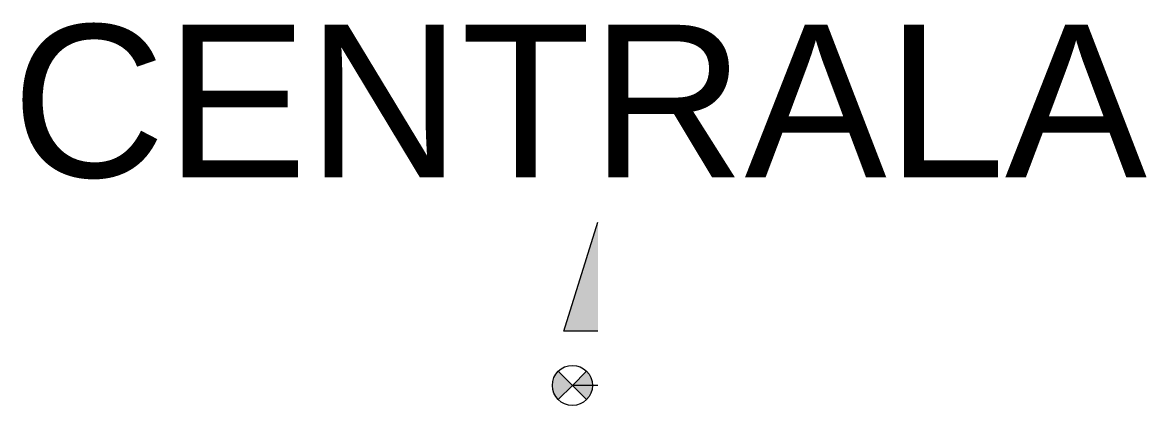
# Model space of a CAD drawing. Header units: millimetres. Extents: x -1258 to 808, y -137 to 567.
import ezdxf
from ezdxf.enums import TextEntityAlignment as Align

# ---------------------------------------------------------------- set-up
doc = ezdxf.new("R2010")
doc.units = ezdxf.units.MM
doc.styles.add('opis_czujki', font='arial.ttf')

msp = doc.modelspace()

# ---------------------------------------------------------------- hatches: boundary and pattern name
msp.add_hatch(color=256).paths.add_polyline_path([(-200, 0), (-200, 200), (-262.6, 0)])
h = msp.add_hatch(color=256)
h.paths.add_polyline_path([(-246.9, -100), (-273, -73.9, 0.414214), (-273, -126.1)])
h.paths.add_polyline_path([(-210.1, -100, 0.198912), (-220.9, -73.9), (-246.9, -100), (-220.9, -126.1, 0.198912)])

# ---------------------------------------------------------------- linework, layer by layer
for p, q in [((-262.6, 0), (-200, 200)), ((-200, 0), (-262.6, 0)), ((-246.9, -100), (-273, -73.9)), ((-246.9, -100), (-220.9, -73.9)), ((-246.9, -100), (-273, -126.1)), ((-246.9, -100), (-220.9, -126.1)), ((-200, -100), (-246.9, -100))]:
    msp.add_line(p, q)
msp.add_circle((-246.9, -100), 36.8)

# ---------------------------------------------------------------- texts
at = {"style": 'opis_czujki', "flags": 9}
msp.add_attdef('CENTRALA', text='xx', height=280, dxfattribs=at).set_placement((-234.3, 422.5), align=Align.MIDDLE_CENTER)

doc.saveas('drawing.dxf')
